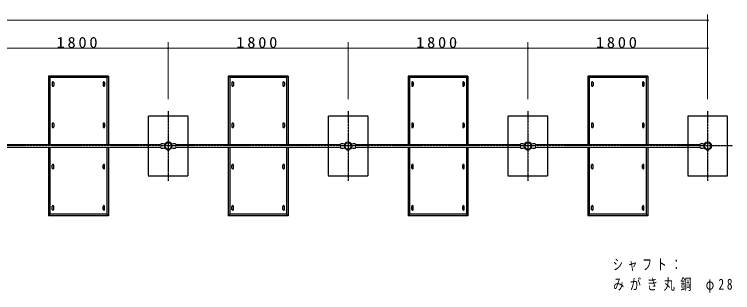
# Model space of a CAD drawing. Units: millimetres at full size. Extents: x 0 to 22500, y 0 to 15420.
# Drawn here: x 10885 to 18076, y 5300 to 8090 of the extents above; entities that cross this region are included whole.
import ezdxf

# ---------------------------------------------------------------- set-up
doc = ezdxf.new("R2010")
doc.units = ezdxf.units.MM
doc.linetypes.add('USER2', pattern=[6, 3, -1, 1, -1])
doc.linetypes.add('USER4', pattern=[8, 5, -3])
for name, color, linetype, lineweight in [('DEFPOINTS_3', 57, 'Continuous', 13), ('中心', 20, 'USER2', 25), ('外形', 7, 'Continuous', 13), ('寸法', 2, 'Continuous', 13), ('文字', 2, 'Continuous', 25), ('補助', 2, 'Continuous', 25), ('隠線', 4, 'USER4', 25)]:
    doc.layers.add(name, color=color, linetype=linetype, lineweight=lineweight)
doc.styles.add('ＭＳ ゴシック', font='')
doc.styles.get('ＭＳ ゴシック').set_extended_font_data('MS Gothic')

# ---------------------------------------------------------------- blocks, each defined once
blk = doc.blocks.new('dimension_origin')
at = {"color": 0, "linetype": 'Continuous', "lineweight": -2}
blk.add_circle((0, 0), 1.25, dxfattribs=at)

msp = doc.modelspace()

# ---------------------------------------------------------------- linework, layer by layer
at = {"layer": 'DEFPOINTS_3'}
for centre in [(12426.072, 6770.454), (14226.072, 6770.454), (16026.072, 6770.454), (17826.072, 6770.454)]:
    msp.add_circle(centre, 30.25, dxfattribs=at)
at = {"layer": '中心'}
for p, q in [((12426.072, 7120.454), (12426.072, 6420.454)), ((14226.072, 7120.454), (14226.072, 6420.454)), ((16026.072, 7120.454), (16026.072, 6420.454)), ((17826.072, 7120.454), (17826.072, 6420.454)), ((18076.072, 6770.454), (1376.072, 6770.454))]:
    msp.add_line(p, q, dxfattribs=at)
at = {"layer": '外形'}
for p, q in [((12351.072, 6784.454), (10701.072, 6784.454)), ((12356.072, 6793.454), (12351.072, 6793.454)), ((12351.072, 6747.454), (12351.072, 6793.454)), ((12356.072, 6796.454), (12356.072, 6793.454)), ((12376.072, 6796.454), (12356.072, 6796.454)), ((12376.072, 6796.454), (12376.072, 6793.454)), ((12393.346, 6793.454), (12376.072, 6793.454)), ((12458.799, 6793.454), (12476.072, 6793.454)), ((12476.072, 6796.454), (12476.072, 6793.454)), ((12476.072, 6796.454), (12496.072, 6796.454)), ((12496.072, 6796.454), (12496.072, 6793.454)), ((12496.072, 6793.454), (12501.072, 6793.454)), ((12501.072, 6747.454), (12501.072, 6793.454)), ((14151.072, 6784.454), (12501.072, 6784.454)), ((14156.072, 6793.454), (14151.072, 6793.454)), ((14151.072, 6747.454), (14151.072, 6793.454)), ((14156.072, 6796.454), (14156.072, 6793.454)), ((14176.072, 6796.454), (14156.072, 6796.454)), ((14176.072, 6796.454), (14176.072, 6793.454)), ((14193.346, 6793.454), (14176.072, 6793.454)), ((14258.799, 6793.454), (14276.072, 6793.454)), ((14276.072, 6796.454), (14276.072, 6793.454)), ((14276.072, 6796.454), (14296.072, 6796.454)), ((14296.072, 6796.454), (14296.072, 6793.454)), ((14296.072, 6793.454), (14301.072, 6793.454)), ((14301.072, 6747.454), (14301.072, 6793.454)), ((15951.072, 6784.454), (14301.072, 6784.454)), ((15956.072, 6793.454), (15951.072, 6793.454)), ((15951.072, 6747.454), (15951.072, 6793.454)), ((15956.072, 6796.454), (15956.072, 6793.454)), ((15976.072, 6796.454), (15956.072, 6796.454)), ((15976.072, 6796.454), (15976.072, 6793.454)), ((15993.346, 6793.454), (15976.072, 6793.454)), ((16058.799, 6793.454), (16076.072, 6793.454)), ((16076.072, 6796.454), (16076.072, 6793.454)), ((16076.072, 6796.454), (16096.072, 6796.454)), ((16096.072, 6796.454), (16096.072, 6793.454)), ((16096.072, 6793.454), (16101.072, 6793.454)), ((16101.072, 6747.454), (16101.072, 6793.454)), ((17751.072, 6784.454), (16101.072, 6784.454)), ((17756.072, 6793.454), (17751.072, 6793.454)), ((17751.072, 6747.454), (17751.072, 6793.454)), ((17756.072, 6796.454), (17756.072, 6793.454)), ((17776.072, 6796.454), (17756.072, 6796.454)), ((17776.072, 6796.454), (17776.072, 6793.454)), ((17793.346, 6793.454), (17776.072, 6793.454)), ((12351.072, 6756.454), (10701.072, 6756.454)), ((12356.072, 6747.454), (12351.072, 6747.454)), ((12356.072, 6744.454), (12356.072, 6747.454)), ((12376.072, 6744.454), (12356.072, 6744.454)), ((12376.072, 6744.454), (12376.072, 6747.454)), ((12393.346, 6747.454), (12376.072, 6747.454)), ((12414.082, 6727.454), (12414.082, 6732.293)), ((12414.082, 6727.454), (12438.062, 6727.454)), ((12438.062, 6727.454), (12438.062, 6732.293)), ((12458.799, 6747.454), (12476.072, 6747.454)), ((12476.072, 6744.454), (12476.072, 6747.454)), ((12476.072, 6744.454), (12496.072, 6744.454)), ((12496.072, 6744.454), (12496.072, 6747.454)), ((12496.072, 6747.454), (12501.072, 6747.454)), ((14151.072, 6756.454), (12501.072, 6756.454)), ((14156.072, 6747.454), (14151.072, 6747.454)), ((14156.072, 6744.454), (14156.072, 6747.454)), ((14176.072, 6744.454), (14156.072, 6744.454)), ((14176.072, 6744.454), (14176.072, 6747.454)), ((14193.346, 6747.454), (14176.072, 6747.454)), ((14214.082, 6727.454), (14214.082, 6732.293)), ((14214.082, 6727.454), (14238.062, 6727.454)), ((14238.062, 6727.454), (14238.062, 6732.293)), ((14258.799, 6747.454), (14276.072, 6747.454)), ((14276.072, 6744.454), (14276.072, 6747.454)), ((14276.072, 6744.454), (14296.072, 6744.454)), ((14296.072, 6744.454), (14296.072, 6747.454)), ((14296.072, 6747.454), (14301.072, 6747.454)), ((15951.072, 6756.454), (14301.072, 6756.454)), ((15956.072, 6747.454), (15951.072, 6747.454)), ((15956.072, 6744.454), (15956.072, 6747.454)), ((15976.072, 6744.454), (15956.072, 6744.454)), ((15976.072, 6744.454), (15976.072, 6747.454)), ((15993.346, 6747.454), (15976.072, 6747.454)), ((16014.082, 6727.454), (16014.082, 6732.293)), ((16014.082, 6727.454), (16038.062, 6727.454)), ((16038.062, 6727.454), (16038.062, 6732.293)), ((16058.799, 6747.454), (16076.072, 6747.454)), ((16076.072, 6744.454), (16076.072, 6747.454)), ((16076.072, 6744.454), (16096.072, 6744.454)), ((16096.072, 6744.454), (16096.072, 6747.454)), ((16096.072, 6747.454), (16101.072, 6747.454)), ((17751.072, 6756.454), (16101.072, 6756.454)), ((17756.072, 6747.454), (17751.072, 6747.454)), ((17756.072, 6744.454), (17756.072, 6747.454)), ((17776.072, 6744.454), (17756.072, 6744.454)), ((17776.072, 6744.454), (17776.072, 6747.454)), ((17793.346, 6747.454), (17776.072, 6747.454)), ((17814.082, 6727.454), (17814.082, 6732.293)), ((17814.082, 6727.454), (17838.062, 6727.454)), ((17838.062, 6727.454), (17838.062, 6732.293))]:
    msp.add_line(p, q, dxfattribs=at)
for centre in [(12426.072, 6770.454), (14226.072, 6770.454), (16026.072, 6770.454), (17826.072, 6770.454)]:
    msp.add_circle(centre, 40, dxfattribs=at)
for centre, start, end in [((12366.072, 6809.95), 240.65936, 299.34064), ((12486.072, 6809.95), 240.65936, 299.34064), ((14166.072, 6809.95), 240.65936, 299.34064), ((14286.072, 6809.95), 240.65936, 299.34064), ((15966.072, 6809.95), 240.65936, 299.34064), ((16086.072, 6809.95), 240.65936, 299.34064), ((17766.072, 6809.95), 240.65936, 299.34064), ((12366.072, 6730.957), 60.65936, 119.34064), ((12486.072, 6730.957), 60.65936, 119.34064), ((14166.072, 6730.957), 60.65936, 119.34064), ((14286.072, 6730.957), 60.65936, 119.34064), ((15966.072, 6730.957), 60.65936, 119.34064), ((16086.072, 6730.957), 60.65936, 119.34064), ((17766.072, 6730.957), 60.65936, 119.34064)]:
    msp.add_arc(centre, 19.034, start, end, dxfattribs=at)
at = {"layer": '寸法'}
for p, q in [((17826.072, 7240.454), (17826.072, 8090.359)), ((1626.072, 8030.359), (17826.072, 8030.359)), ((12426.072, 7240.454), (12426.072, 7811.108)), ((12426.072, 7240.454), (12426.072, 7811.108)), ((14226.072, 7240.454), (14226.072, 7811.108)), ((14226.072, 7240.454), (14226.072, 7811.108)), ((16026.072, 7240.454), (16026.072, 7811.108)), ((16026.072, 7240.454), (16026.072, 7811.108)), ((17826.072, 7240.454), (17826.072, 7811.108)), ((10626.072, 7751.108), (12426.072, 7751.108)), ((12426.072, 7751.108), (14226.072, 7751.108)), ((14226.072, 7751.108), (16026.072, 7751.108)), ((16026.072, 7751.108), (17826.072, 7751.108))]:
    msp.add_line(p, q, dxfattribs=at)
at = {"layer": '補助'}
for p, q in [((11241.072, 7455.454), (11226.072, 7470.454)), ((11826.072, 7470.454), (11226.072, 7470.454)), ((11226.072, 7470.454), (11226.072, 6784.454)), ((11241.072, 7455.454), (11241.072, 6784.454)), ((11811.072, 7455.454), (11241.072, 7455.454)), ((11811.072, 7455.454), (11826.072, 7470.453)), ((11811.072, 7455.454), (11811.072, 6784.454)), ((11826.072, 7470.454), (11826.072, 6784.454)), ((13041.072, 7455.454), (13026.072, 7470.454)), ((13626.072, 7470.454), (13026.072, 7470.454)), ((13026.072, 7470.454), (13026.072, 6784.454)), ((13041.072, 7455.454), (13041.072, 6784.454)), ((13611.072, 7455.454), (13041.072, 7455.454)), ((13611.072, 7455.454), (13626.072, 7470.453)), ((13611.072, 7455.454), (13611.072, 6784.454)), ((13626.072, 7470.454), (13626.072, 6784.454)), ((14841.072, 7455.454), (14826.072, 7470.454)), ((15426.072, 7470.454), (14826.072, 7470.454)), ((14826.072, 7470.454), (14826.072, 6784.454)), ((14841.072, 7455.454), (14841.072, 6784.454)), ((15411.072, 7455.454), (14841.072, 7455.454)), ((15411.072, 7455.454), (15426.072, 7470.453)), ((15411.072, 7455.454), (15411.072, 6784.454)), ((15426.072, 7470.454), (15426.072, 6784.454)), ((16641.072, 7455.454), (16626.072, 7470.454)), ((17226.072, 7470.454), (16626.072, 7470.454)), ((16626.072, 7470.454), (16626.072, 6784.454)), ((16641.072, 7455.454), (16641.072, 6784.454)), ((17211.072, 7455.454), (16641.072, 7455.454)), ((17211.072, 7455.454), (17226.072, 7470.453)), ((17211.072, 7455.454), (17211.072, 6784.454)), ((17226.072, 7470.454), (17226.072, 6784.454)), ((11263.572, 7406.453), (11263.572, 7376.453)), ((11278.572, 7406.453), (11278.572, 7376.453)), ((11773.572, 7406.453), (11773.572, 7376.453)), ((11788.572, 7406.453), (11788.572, 7376.453)), ((13063.572, 7406.453), (13063.572, 7376.453)), ((13078.572, 7406.453), (13078.572, 7376.453)), ((13573.572, 7406.453), (13573.572, 7376.453)), ((13588.572, 7406.453), (13588.572, 7376.453)), ((14863.572, 7406.453), (14863.572, 7376.453)), ((14878.572, 7406.453), (14878.572, 7376.453)), ((15373.572, 7406.453), (15373.572, 7376.453)), ((15388.572, 7406.453), (15388.572, 7376.453)), ((16663.572, 7406.453), (16663.572, 7376.453)), ((16678.572, 7406.453), (16678.572, 7376.453)), ((17173.572, 7406.453), (17173.572, 7376.453)), ((17188.572, 7406.453), (17188.572, 7376.453)), ((11263.572, 6992.453), (11263.572, 6962.453)), ((11278.572, 6992.453), (11278.572, 6962.453)), ((11773.572, 6992.453), (11773.572, 6962.453)), ((11788.572, 6992.453), (11788.572, 6962.453)), ((13063.572, 6992.453), (13063.572, 6962.453)), ((13078.572, 6992.453), (13078.572, 6962.453)), ((13573.572, 6992.453), (13573.572, 6962.453)), ((13588.572, 6992.453), (13588.572, 6962.453)), ((14863.572, 6992.453), (14863.572, 6962.453)), ((14878.572, 6992.453), (14878.572, 6962.453)), ((15373.572, 6992.453), (15373.572, 6962.453)), ((15388.572, 6992.453), (15388.572, 6962.453)), ((16663.572, 6992.453), (16663.572, 6962.453)), ((16678.572, 6992.453), (16678.572, 6962.453)), ((17173.572, 6992.453), (17173.572, 6962.453)), ((17188.572, 6992.453), (17188.572, 6962.453)), ((12414.082, 6813.454), (12438.062, 6813.454)), ((12414.082, 6813.454), (12414.082, 6808.614)), ((12438.062, 6813.454), (12438.062, 6808.614)), ((11226.072, 6756.454), (11226.072, 6070.453)), ((11241.072, 6756.454), (11241.072, 6085.453)), ((11811.072, 6756.454), (11811.072, 6085.453)), ((11826.072, 6756.454), (11826.072, 6070.453)), ((13026.072, 6756.454), (13026.072, 6070.453)), ((13041.072, 6756.454), (13041.072, 6085.453)), ((13611.072, 6756.454), (13611.072, 6085.453)), ((13626.072, 6756.454), (13626.072, 6070.453)), ((14826.072, 6756.454), (14826.072, 6070.453)), ((14841.072, 6756.454), (14841.072, 6085.453)), ((15411.072, 6756.454), (15411.072, 6085.453)), ((15426.072, 6756.454), (15426.072, 6070.453)), ((16626.072, 6756.454), (16626.072, 6070.453)), ((16641.072, 6756.454), (16641.072, 6085.453)), ((17211.072, 6756.454), (17211.072, 6085.453)), ((17226.072, 6756.454), (17226.072, 6070.453)), ((11263.572, 6548.453), (11263.572, 6578.453)), ((11278.572, 6548.453), (11278.572, 6578.453)), ((11773.572, 6548.453), (11773.572, 6578.453)), ((11788.572, 6548.453), (11788.572, 6578.453)), ((13063.572, 6548.453), (13063.572, 6578.453)), ((13078.572, 6548.453), (13078.572, 6578.453)), ((13573.572, 6548.453), (13573.572, 6578.453)), ((13588.572, 6548.453), (13588.572, 6578.453)), ((14863.572, 6548.453), (14863.572, 6578.453)), ((14878.572, 6548.453), (14878.572, 6578.453)), ((15373.572, 6548.453), (15373.572, 6578.453)), ((15388.572, 6548.453), (15388.572, 6578.453)), ((16663.572, 6548.453), (16663.572, 6578.453)), ((16678.572, 6548.453), (16678.572, 6578.453)), ((17173.572, 6548.453), (17173.572, 6578.453)), ((17188.572, 6548.453), (17188.572, 6578.453)), ((11263.572, 6134.453), (11263.572, 6164.453)), ((11278.572, 6134.453), (11278.572, 6164.453)), ((11773.572, 6134.453), (11773.572, 6164.453)), ((11788.572, 6134.453), (11788.572, 6164.453)), ((13063.572, 6134.453), (13063.572, 6164.453)), ((13078.572, 6134.453), (13078.572, 6164.453)), ((13573.572, 6134.453), (13573.572, 6164.453)), ((13588.572, 6134.453), (13588.572, 6164.453)), ((14863.572, 6134.453), (14863.572, 6164.453)), ((14878.572, 6134.453), (14878.572, 6164.453)), ((15373.572, 6134.453), (15373.572, 6164.453)), ((15388.572, 6134.453), (15388.572, 6164.453)), ((16663.572, 6134.453), (16663.572, 6164.453)), ((16678.572, 6134.453), (16678.572, 6164.453)), ((17173.572, 6134.453), (17173.572, 6164.453)), ((17188.572, 6134.453), (17188.572, 6164.453)), ((11241.072, 6085.454), (11226.072, 6070.454)), ((11826.072, 6070.453), (11226.072, 6070.453)), ((11811.072, 6085.453), (11241.072, 6085.453)), ((11811.072, 6085.454), (11826.072, 6070.454)), ((13041.072, 6085.454), (13026.072, 6070.454)), ((13626.072, 6070.453), (13026.072, 6070.453)), ((13611.072, 6085.453), (13041.072, 6085.453)), ((13611.072, 6085.454), (13626.072, 6070.454)), ((14841.072, 6085.454), (14826.072, 6070.454)), ((15426.072, 6070.453), (14826.072, 6070.453)), ((15411.072, 6085.453), (14841.072, 6085.453)), ((15411.072, 6085.454), (15426.072, 6070.454)), ((16641.072, 6085.454), (16626.072, 6070.454)), ((17226.072, 6070.453), (16626.072, 6070.453)), ((17211.072, 6085.453), (16641.072, 6085.453)), ((17211.072, 6085.454), (17226.072, 6070.454))]:
    msp.add_line(p, q, dxfattribs=at)
for centre, start, end in [((11271.072, 7406.453), 89.99999, 180), ((11271.072, 7406.453), 0, 90), ((11781.072, 7406.453), 89.99999, 180), ((11781.072, 7406.453), 0, 90), ((13071.072, 7406.453), 89.99999, 180), ((13071.072, 7406.453), 0, 90), ((13581.072, 7406.453), 89.99999, 180), ((13581.072, 7406.453), 0, 90), ((14871.072, 7406.453), 89.99999, 180), ((14871.072, 7406.453), 0, 90), ((15381.072, 7406.453), 89.99999, 180), ((15381.072, 7406.453), 0, 90), ((16671.072, 7406.453), 89.99999, 180), ((16671.072, 7406.453), 0, 90), ((17181.072, 7406.453), 89.99999, 180), ((17181.072, 7406.453), 0, 90), ((11271.072, 7376.453), 180, 270), ((11271.072, 7376.453), 270, 0), ((11781.072, 7376.453), 180, 270), ((11781.072, 7376.453), 270, 0), ((13071.072, 7376.453), 180, 270), ((13071.072, 7376.453), 270, 0), ((13581.072, 7376.453), 180, 270), ((13581.072, 7376.453), 270, 0), ((14871.072, 7376.453), 180, 270), ((14871.072, 7376.453), 270, 0), ((15381.072, 7376.453), 180, 270), ((15381.072, 7376.453), 270, 0), ((16671.072, 7376.453), 180, 270), ((16671.072, 7376.453), 270, 0), ((17181.072, 7376.453), 180, 270), ((17181.072, 7376.453), 270, 0), ((11271.072, 6992.453), 89.99999, 180), ((11271.072, 6992.453), 0, 90), ((11781.072, 6992.453), 89.99999, 180), ((11781.072, 6992.453), 0, 90), ((13071.072, 6992.453), 89.99999, 180), ((13071.072, 6992.453), 0, 90), ((13581.072, 6992.453), 89.99999, 180), ((13581.072, 6992.453), 0, 90), ((14871.072, 6992.453), 89.99999, 180), ((14871.072, 6992.453), 0, 90), ((15381.072, 6992.453), 89.99999, 180), ((15381.072, 6992.453), 0, 90), ((16671.072, 6992.453), 89.99999, 180), ((16671.072, 6992.453), 0, 90), ((17181.072, 6992.453), 89.99999, 180), ((17181.072, 6992.453), 0, 90), ((11271.072, 6962.453), 180, 270), ((11271.072, 6962.453), 270, 0), ((11781.072, 6962.453), 180, 270), ((11781.072, 6962.453), 270, 0), ((13071.072, 6962.453), 180, 270), ((13071.072, 6962.453), 270, 0), ((13581.072, 6962.453), 180, 270), ((13581.072, 6962.453), 270, 0), ((14871.072, 6962.453), 180, 270), ((14871.072, 6962.453), 270, 0), ((15381.072, 6962.453), 180, 270), ((15381.072, 6962.453), 270, 0), ((16671.072, 6962.453), 180, 270), ((16671.072, 6962.453), 270, 0), ((17181.072, 6962.453), 180, 270), ((17181.072, 6962.453), 270, 0), ((11271.072, 6578.453), 90, 180), ((11271.072, 6548.453), 180, 270), ((11271.072, 6578.453), 360, 90), ((11271.072, 6548.453), 269.99999, 360), ((11781.072, 6578.453), 90, 180), ((11781.072, 6548.453), 180, 270), ((11781.072, 6578.453), 360, 90), ((11781.072, 6548.453), 269.99999, 360), ((13071.072, 6578.453), 90, 180), ((13071.072, 6548.453), 180, 270), ((13071.072, 6578.453), 360, 90), ((13071.072, 6548.453), 269.99999, 360), ((13581.072, 6578.453), 90, 180), ((13581.072, 6548.453), 180, 270), ((13581.072, 6578.453), 360, 90), ((13581.072, 6548.453), 269.99999, 360), ((14871.072, 6578.453), 90, 180), ((14871.072, 6548.453), 180, 270), ((14871.072, 6578.453), 360, 90), ((14871.072, 6548.453), 269.99999, 360), ((15381.072, 6578.453), 90, 180), ((15381.072, 6548.453), 180, 270), ((15381.072, 6578.453), 360, 90), ((15381.072, 6548.453), 269.99999, 360), ((16671.072, 6578.453), 90, 180), ((16671.072, 6548.453), 180, 270), ((16671.072, 6578.453), 360, 90), ((16671.072, 6548.453), 269.99999, 360), ((17181.072, 6578.453), 90, 180), ((17181.072, 6548.453), 180, 270), ((17181.072, 6578.453), 360, 90), ((17181.072, 6548.453), 269.99999, 360), ((11271.072, 6164.453), 90, 180), ((11271.072, 6134.453), 180, 270), ((11271.072, 6164.453), 360, 90), ((11271.072, 6134.453), 269.99999, 360), ((11781.072, 6164.453), 90, 180), ((11781.072, 6134.453), 180, 270), ((11781.072, 6164.453), 360, 90), ((11781.072, 6134.453), 269.99999, 360), ((13071.072, 6164.453), 90, 180), ((13071.072, 6134.453), 180, 270), ((13071.072, 6164.453), 360, 90), ((13071.072, 6134.453), 269.99999, 360), ((13581.072, 6164.453), 90, 180), ((13581.072, 6134.453), 180, 270), ((13581.072, 6164.453), 360, 90), ((13581.072, 6134.453), 269.99999, 360), ((14871.072, 6164.453), 90, 180), ((14871.072, 6134.453), 180, 270), ((14871.072, 6164.453), 360, 90), ((14871.072, 6134.453), 269.99999, 360), ((15381.072, 6164.453), 90, 180), ((15381.072, 6134.453), 180, 270), ((15381.072, 6164.453), 360, 90), ((15381.072, 6134.453), 269.99999, 360), ((16671.072, 6164.453), 90, 180), ((16671.072, 6134.453), 180, 270), ((16671.072, 6164.453), 360, 90), ((16671.072, 6134.453), 269.99999, 360), ((17181.072, 6164.453), 90, 180), ((17181.072, 6134.453), 180, 270), ((17181.072, 6164.453), 360, 90), ((17181.072, 6134.453), 269.99999, 360)]:
    msp.add_arc(centre, 7.5, start, end, dxfattribs=at)
at = {"layer": '隠線'}
for points in [[(12626.072, 7070.454), (12226.072, 7070.454), (12226.072, 6470.454), (12626.072, 6470.454)], [(14426.072, 7070.454), (14026.072, 7070.454), (14026.072, 6470.454), (14426.072, 6470.454)], [(16226.072, 7070.454), (15826.072, 7070.454), (15826.072, 6470.454), (16226.072, 6470.454)], [(18026.072, 7070.454), (17626.072, 7070.454), (17626.072, 6470.454), (18026.072, 6470.454)]]:
    msp.add_lwpolyline(points, close=True, dxfattribs=at)

# ---------------------------------------------------------------- block references
at = {"layer": '寸法', "xscale": 4, "yscale": 4, "rotation": 180}
for p in [(17826.072, 8030.359), (12426.072, 7751.108), (14226.072, 7751.108), (16026.072, 7751.108), (17826.072, 7751.108)]:
    msp.add_blockref('dimension_origin', p, dxfattribs=at)
at = {"layer": '寸法', "xscale": 4, "yscale": 4}
for p in [(12426.072, 7751.108), (14226.072, 7751.108), (16026.072, 7751.108)]:
    msp.add_blockref('dimension_origin', p, dxfattribs=at)

# ---------------------------------------------------------------- texts
at = {"layer": '寸法', "char_height": 110, "attachment_point": 8, "style": 'ＭＳ ゴシック'}
for insert in [(11526.072, 7752.108), (13326.072, 7752.108), (15126.072, 7752.108), (16926.072, 7752.108)]:
    msp.add_mtext('\\T1.33;\\W1.1;1800', dxfattribs=dict(at, insert=insert))
at = {"layer": '文字', "char_height": 110, "attachment_point": 1, "style": 'ＭＳ ゴシック'}
for s, insert in [('\\T1.5;\\W0.65;シャフト：', (16878.305, 5637.445)), ('\\T1.5;\\W0.75;みがき丸鋼\\~φ28', (16878.305, 5439.445))]:
    msp.add_mtext(s, dxfattribs=dict(at, insert=insert))

doc.saveas('drawing.dxf')
